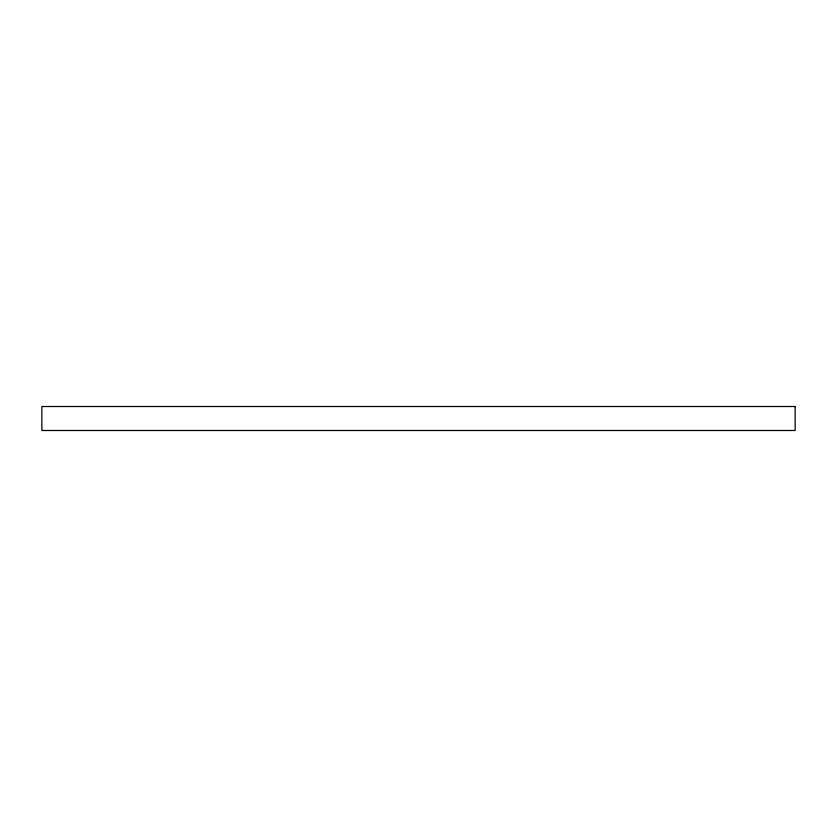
<?xml version="1.0" encoding="UTF-8"?>
<svg xmlns="http://www.w3.org/2000/svg" width="837" height="837" viewBox="0 0 837 837"><rect width="100%" height="100%" fill="white"/><g stroke="black" fill="none" stroke-linecap="round" stroke-linejoin="round"><path stroke-width="1.26" d="M795.15 406.51L41.85 406.51L41.85 430.49L795.15 430.49L795.15 406.51"/></g></svg>
